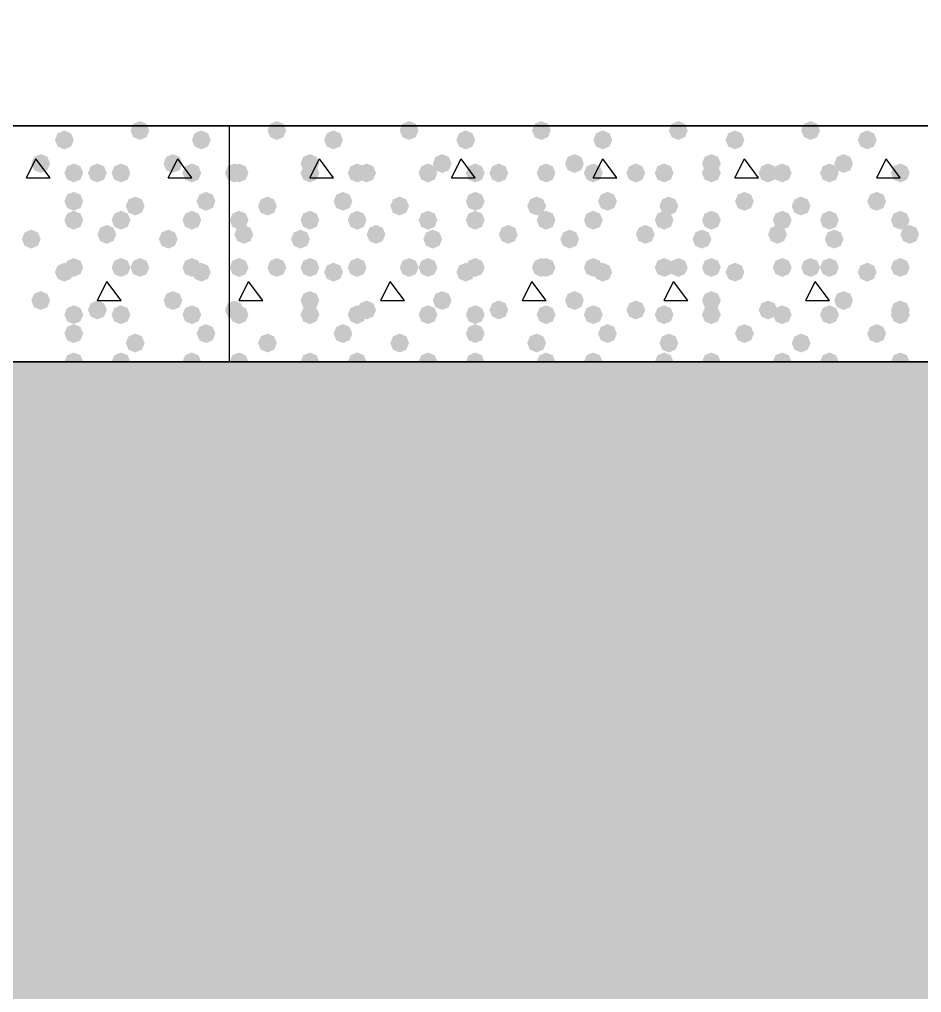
# Model space of a CAD drawing. Header units: millimetres. Extents: x 0 to 420, y 0 to 297.
# Drawn here: x 364.55 to 372.64, y 121.26 to 129.98 of the extents above; entities that cross this region are included whole.
import ezdxf

# ---------------------------------------------------------------- set-up
doc = ezdxf.new("R2010")
doc.units = ezdxf.units.MM
doc.layers.get('0').update_dxf_attribs({"linetype": 'CONTINUOUS'})

msp = doc.modelspace()

# ---------------------------------------------------------------- hatches: boundary and pattern name
at = {"true_color": 0x000007}
for points in [[(365.717667, 128.989667), (365.692796, 128.929871), (365.633, 128.905), (365.573204, 128.929871), (365.548333, 128.989667), (365.573204, 129.049462), (365.633, 129.074333), (365.692796, 129.049463)], [(365.040333, 128.905), (365.015463, 128.845204), (364.955667, 128.820333), (364.895871, 128.845204), (364.871, 128.905), (364.895871, 128.964796), (364.955667, 128.989667), (365.015462, 128.964796)], [(366.268, 128.905), (366.243129, 128.845204), (366.183333, 128.820333), (366.123538, 128.845204), (366.098667, 128.905), (366.123537, 128.964796), (366.183333, 128.989667), (366.243129, 128.964796)], [(364.828667, 128.693333), (364.803796, 128.633537), (364.744, 128.608667), (364.684204, 128.633537), (364.659333, 128.693333), (364.684204, 128.753129), (364.744, 128.778), (364.803796, 128.753129)], [(366.014, 128.693333), (365.989129, 128.633537), (365.929333, 128.608667), (365.869537, 128.633537), (365.844667, 128.693333), (365.869537, 128.753129), (365.929333, 128.778), (365.989129, 128.753129)], [(365.125, 128.608667), (365.100129, 128.548871), (365.040333, 128.524), (364.980537, 128.548871), (364.955667, 128.608667), (364.980537, 128.668462), (365.040333, 128.693333), (365.100129, 128.668463)], [(365.336667, 128.608667), (365.311796, 128.548871), (365.252, 128.524), (365.192204, 128.548871), (365.167333, 128.608667), (365.192204, 128.668462), (365.252, 128.693333), (365.311796, 128.668463)], [(365.548333, 128.608667), (365.523462, 128.548871), (365.463667, 128.524), (365.403871, 128.548871), (365.379, 128.608667), (365.403871, 128.668462), (365.463667, 128.693333), (365.523462, 128.668463)], [(366.183333, 128.608667), (366.158462, 128.548871), (366.098667, 128.524), (366.038871, 128.548871), (366.014, 128.608667), (366.038871, 128.668462), (366.098667, 128.693333), (366.158462, 128.668463)], [(365.125, 128.354667), (365.100129, 128.294871), (365.040333, 128.27), (364.980537, 128.294871), (364.955667, 128.354667), (364.980537, 128.414462), (365.040333, 128.439333), (365.100129, 128.414463)], [(365.675333, 128.312333), (365.650463, 128.252537), (365.590667, 128.227667), (365.530871, 128.252537), (365.506, 128.312333), (365.530871, 128.372129), (365.590667, 128.397), (365.650462, 128.372129)], [(366.310333, 128.354667), (366.285462, 128.294871), (366.225667, 128.27), (366.165871, 128.294871), (366.141, 128.354667), (366.165871, 128.414462), (366.225667, 128.439333), (366.285462, 128.414463)], [(365.125, 128.185333), (365.100129, 128.125538), (365.040333, 128.100667), (364.980537, 128.125538), (364.955667, 128.185333), (364.980537, 128.245129), (365.040333, 128.27), (365.100129, 128.245129)], [(365.548333, 128.185333), (365.523462, 128.125538), (365.463667, 128.100667), (365.403871, 128.125538), (365.379, 128.185333), (365.403871, 128.245129), (365.463667, 128.27), (365.523462, 128.245129)], [(366.183333, 128.185333), (366.158462, 128.125538), (366.098667, 128.100667), (366.038871, 128.125538), (366.014, 128.185333), (366.038871, 128.245129), (366.098667, 128.27), (366.158462, 128.245129)], [(365.421333, 128.058333), (365.396462, 127.998538), (365.336667, 127.973667), (365.276871, 127.998538), (365.252, 128.058333), (365.276871, 128.118129), (365.336667, 128.143), (365.396462, 128.118129)], [(364.744, 128.016), (364.719129, 127.956204), (364.659333, 127.931333), (364.599538, 127.956204), (364.574667, 128.016), (364.599537, 128.075796), (364.659333, 128.100667), (364.719129, 128.075796)], [(365.971667, 128.016), (365.946796, 127.956204), (365.887, 127.931333), (365.827204, 127.956204), (365.802333, 128.016), (365.827204, 128.075796), (365.887, 128.100667), (365.946796, 128.075796)], [(365.125, 127.762), (365.100129, 127.702204), (365.040333, 127.677333), (364.980537, 127.702204), (364.955667, 127.762), (364.980537, 127.821796), (365.040333, 127.846667), (365.100129, 127.821796)], [(365.548333, 127.762), (365.523462, 127.702204), (365.463667, 127.677333), (365.403871, 127.702204), (365.379, 127.762), (365.403871, 127.821796), (365.463667, 127.846667), (365.523462, 127.821796)], [(365.717667, 127.762), (365.692796, 127.702204), (365.633, 127.677333), (365.573204, 127.702204), (365.548333, 127.762), (365.573204, 127.821796), (365.633, 127.846667), (365.692796, 127.821796)], [(366.183333, 127.762), (366.158462, 127.702204), (366.098667, 127.677333), (366.038871, 127.702204), (366.014, 127.762), (366.038871, 127.821796), (366.098667, 127.846667), (366.158462, 127.821796)], [(365.040333, 127.719667), (365.015463, 127.659871), (364.955667, 127.635), (364.895871, 127.659871), (364.871, 127.719667), (364.895871, 127.779462), (364.955667, 127.804333), (365.015462, 127.779463)], [(366.268, 127.719667), (366.243129, 127.659871), (366.183333, 127.635), (366.123538, 127.659871), (366.098667, 127.719667), (366.123537, 127.779462), (366.183333, 127.804333), (366.243129, 127.779463)], [(364.828667, 127.465667), (364.803796, 127.405871), (364.744, 127.381), (364.684204, 127.405871), (364.659333, 127.465667), (364.684204, 127.525462), (364.744, 127.550333), (364.803796, 127.525463)], [(366.014, 127.465667), (365.989129, 127.405871), (365.929333, 127.381), (365.869537, 127.405871), (365.844667, 127.465667), (365.869537, 127.525462), (365.929333, 127.550333), (365.989129, 127.525463)], [(365.125, 127.338667), (365.100129, 127.278871), (365.040333, 127.254), (364.980537, 127.278871), (364.955667, 127.338667), (364.980537, 127.398462), (365.040333, 127.423333), (365.100129, 127.398463)], [(365.336667, 127.381), (365.311796, 127.321204), (365.252, 127.296333), (365.192204, 127.321204), (365.167333, 127.381), (365.192204, 127.440796), (365.252, 127.465667), (365.311796, 127.440796)], [(365.548333, 127.338667), (365.523462, 127.278871), (365.463667, 127.254), (365.403871, 127.278871), (365.379, 127.338667), (365.403871, 127.398462), (365.463667, 127.423333), (365.523462, 127.398463)], [(366.183333, 127.338667), (366.158462, 127.278871), (366.098667, 127.254), (366.038871, 127.278871), (366.014, 127.338667), (366.038871, 127.398462), (366.098667, 127.423333), (366.158462, 127.398463)], [(365.125, 127.169333), (365.100129, 127.109537), (365.040333, 127.084667), (364.980537, 127.109537), (364.955667, 127.169333), (364.980537, 127.229129), (365.040333, 127.254), (365.100129, 127.229129)], [(366.310333, 127.169333), (366.285462, 127.109537), (366.225667, 127.084667), (366.165871, 127.109537), (366.141, 127.169333), (366.165871, 127.229129), (366.225667, 127.254), (366.285462, 127.229129)], [(365.675333, 127.084667), (365.650463, 127.024871), (365.590667, 127), (365.530871, 127.024871), (365.506, 127.084667), (365.530871, 127.144462), (365.590667, 127.169333), (365.650462, 127.144463)], [(365.125, 126.915333), (365.100129, 126.855538), (365.040333, 126.830667), (364.980537, 126.855538), (364.955667, 126.915333), (364.980537, 126.975129), (365.040333, 127), (365.100129, 126.975129)], [(365.548333, 126.915333), (365.523462, 126.855538), (365.463667, 126.830667), (365.403871, 126.855538), (365.379, 126.915333), (365.403871, 126.975129), (365.463667, 127), (365.523462, 126.975129)], [(366.183333, 126.915333), (366.158462, 126.855538), (366.098667, 126.830667), (366.038871, 126.855538), (366.014, 126.915333), (366.038871, 126.975129), (366.098667, 127), (366.158462, 126.975129)]]:
    msp.add_hatch(color=0, dxfattribs=at).paths.add_polyline_path(points, flags=0)
at = {"true_color": 0x000008}
for points in [[(366.945333, 128.989667), (366.920462, 128.929871), (366.860667, 128.905), (366.800871, 128.929871), (366.776, 128.989667), (366.800871, 129.049462), (366.860667, 129.074333), (366.920462, 129.049463)], [(368.130667, 128.989667), (368.105796, 128.929871), (368.046, 128.905), (367.986204, 128.929871), (367.961333, 128.989667), (367.986204, 129.049462), (368.046, 129.074333), (368.105796, 129.049463)], [(369.316, 128.989667), (369.291129, 128.929871), (369.231333, 128.905), (369.171538, 128.929871), (369.146667, 128.989667), (369.171537, 129.049462), (369.231333, 129.074333), (369.291129, 129.049463)], [(370.543667, 128.989667), (370.518796, 128.929871), (370.459, 128.905), (370.399204, 128.929871), (370.374333, 128.989667), (370.399204, 129.049462), (370.459, 129.074333), (370.518796, 129.049463)], [(371.729, 128.989667), (371.704129, 128.929871), (371.644333, 128.905), (371.584538, 128.929871), (371.559667, 128.989667), (371.584537, 129.049462), (371.644333, 129.074333), (371.704129, 129.049463)], [(367.453333, 128.905), (367.428463, 128.845204), (367.368667, 128.820333), (367.308871, 128.845204), (367.284, 128.905), (367.308871, 128.964796), (367.368667, 128.989667), (367.428462, 128.964796)], [(368.638667, 128.905), (368.613796, 128.845204), (368.554, 128.820333), (368.494204, 128.845204), (368.469333, 128.905), (368.494204, 128.964796), (368.554, 128.989667), (368.613796, 128.964796)], [(369.866333, 128.905), (369.841462, 128.845204), (369.781667, 128.820333), (369.721871, 128.845204), (369.697, 128.905), (369.721871, 128.964796), (369.781667, 128.989667), (369.841462, 128.964796)], [(371.051667, 128.905), (371.026796, 128.845204), (370.967, 128.820333), (370.907204, 128.845204), (370.882333, 128.905), (370.907204, 128.964796), (370.967, 128.989667), (371.026796, 128.964796)], [(372.237, 128.905), (372.212129, 128.845204), (372.152333, 128.820333), (372.092538, 128.845204), (372.067667, 128.905), (372.092537, 128.964796), (372.152333, 128.989667), (372.212129, 128.964796)], [(367.241667, 128.693333), (367.216796, 128.633537), (367.157, 128.608667), (367.097204, 128.633537), (367.072333, 128.693333), (367.097204, 128.753129), (367.157, 128.778), (367.216796, 128.753129)], [(368.427, 128.693333), (368.402129, 128.633537), (368.342333, 128.608667), (368.282537, 128.633537), (368.257667, 128.693333), (368.282537, 128.753129), (368.342333, 128.778), (368.402129, 128.753129)], [(369.612333, 128.693333), (369.587462, 128.633537), (369.527667, 128.608667), (369.467871, 128.633537), (369.443, 128.693333), (369.467871, 128.753129), (369.527667, 128.778), (369.587462, 128.753129)], [(370.84, 128.693333), (370.815129, 128.633537), (370.755333, 128.608667), (370.695538, 128.633537), (370.670667, 128.693333), (370.695537, 128.753129), (370.755333, 128.778), (370.815129, 128.753129)], [(372.025333, 128.693333), (372.000463, 128.633537), (371.940667, 128.608667), (371.880871, 128.633537), (371.856, 128.693333), (371.880871, 128.753129), (371.940667, 128.778), (372.000462, 128.753129)], [(366.564333, 128.608667), (366.539462, 128.548871), (366.479667, 128.524), (366.419871, 128.548871), (366.395, 128.608667), (366.419871, 128.668462), (366.479667, 128.693333), (366.539462, 128.668463)], [(366.606667, 128.608667), (366.581796, 128.548871), (366.522, 128.524), (366.462204, 128.548871), (366.437333, 128.608667), (366.462204, 128.668462), (366.522, 128.693333), (366.581796, 128.668463)], [(367.241667, 128.608667), (367.216796, 128.548871), (367.157, 128.524), (367.097204, 128.548871), (367.072333, 128.608667), (367.097204, 128.668462), (367.157, 128.693333), (367.216796, 128.668463)], [(367.665, 128.608667), (367.640129, 128.548871), (367.580333, 128.524), (367.520538, 128.548871), (367.495667, 128.608667), (367.520537, 128.668462), (367.580333, 128.693333), (367.640129, 128.668463)], [(367.749667, 128.608667), (367.724796, 128.548871), (367.665, 128.524), (367.605204, 128.548871), (367.580333, 128.608667), (367.605204, 128.668462), (367.665, 128.693333), (367.724796, 128.668463)], [(368.3, 128.608667), (368.275129, 128.548871), (368.215333, 128.524), (368.155538, 128.548871), (368.130667, 128.608667), (368.155537, 128.668462), (368.215333, 128.693333), (368.275129, 128.668463)], [(368.723333, 128.608667), (368.698463, 128.548871), (368.638667, 128.524), (368.578871, 128.548871), (368.554, 128.608667), (368.578871, 128.668462), (368.638667, 128.693333), (368.698462, 128.668463)], [(368.935, 128.608667), (368.910129, 128.548871), (368.850333, 128.524), (368.790538, 128.548871), (368.765667, 128.608667), (368.790537, 128.668462), (368.850333, 128.693333), (368.910129, 128.668463)], [(369.358333, 128.608667), (369.333463, 128.548871), (369.273667, 128.524), (369.213871, 128.548871), (369.189, 128.608667), (369.213871, 128.668462), (369.273667, 128.693333), (369.333462, 128.668463)], [(369.781667, 128.608667), (369.756796, 128.548871), (369.697, 128.524), (369.637204, 128.548871), (369.612333, 128.608667), (369.637204, 128.668462), (369.697, 128.693333), (369.756796, 128.668463)], [(370.162667, 128.608667), (370.137796, 128.548871), (370.078, 128.524), (370.018204, 128.548871), (369.993333, 128.608667), (370.018204, 128.668462), (370.078, 128.693333), (370.137796, 128.668463)], [(370.416667, 128.608667), (370.391796, 128.548871), (370.332, 128.524), (370.272204, 128.548871), (370.247333, 128.608667), (370.272204, 128.668462), (370.332, 128.693333), (370.391796, 128.668463)], [(370.84, 128.608667), (370.815129, 128.548871), (370.755333, 128.524), (370.695538, 128.548871), (370.670667, 128.608667), (370.695537, 128.668462), (370.755333, 128.693333), (370.815129, 128.668463)], [(371.348, 128.608667), (371.323129, 128.548871), (371.263333, 128.524), (371.203538, 128.548871), (371.178667, 128.608667), (371.203537, 128.668462), (371.263333, 128.693333), (371.323129, 128.668463)], [(371.475, 128.608667), (371.450129, 128.548871), (371.390333, 128.524), (371.330537, 128.548871), (371.305667, 128.608667), (371.330537, 128.668462), (371.390333, 128.693333), (371.450129, 128.668463)], [(371.898333, 128.608667), (371.873462, 128.548871), (371.813667, 128.524), (371.753871, 128.548871), (371.729, 128.608667), (371.753871, 128.668462), (371.813667, 128.693333), (371.873462, 128.668463)], [(372.533333, 128.608667), (372.508462, 128.548871), (372.448667, 128.524), (372.388871, 128.548871), (372.364, 128.608667), (372.388871, 128.668462), (372.448667, 128.693333), (372.508462, 128.668463)], [(372.533333, 128.608667), (372.508462, 128.548871), (372.448667, 128.524), (372.388871, 128.548871), (372.364, 128.608667), (372.388871, 128.668462), (372.448667, 128.693333), (372.508462, 128.668463)], [(366.860667, 128.312333), (366.835796, 128.252537), (366.776, 128.227667), (366.716204, 128.252537), (366.691333, 128.312333), (366.716204, 128.372129), (366.776, 128.397), (366.835796, 128.372129)], [(367.538, 128.354667), (367.513129, 128.294871), (367.453333, 128.27), (367.393537, 128.294871), (367.368667, 128.354667), (367.393537, 128.414462), (367.453333, 128.439333), (367.513129, 128.414463)], [(368.046, 128.312333), (368.021129, 128.252537), (367.961333, 128.227667), (367.901538, 128.252537), (367.876667, 128.312333), (367.901537, 128.372129), (367.961333, 128.397), (368.021129, 128.372129)], [(368.723333, 128.354667), (368.698463, 128.294871), (368.638667, 128.27), (368.578871, 128.294871), (368.554, 128.354667), (368.578871, 128.414462), (368.638667, 128.439333), (368.698462, 128.414463)], [(369.273667, 128.312333), (369.248796, 128.252537), (369.189, 128.227667), (369.129204, 128.252537), (369.104333, 128.312333), (369.129204, 128.372129), (369.189, 128.397), (369.248796, 128.372129)], [(369.908667, 128.354667), (369.883796, 128.294871), (369.824, 128.27), (369.764204, 128.294871), (369.739333, 128.354667), (369.764204, 128.414462), (369.824, 128.439333), (369.883796, 128.414463)], [(370.459, 128.312333), (370.434129, 128.252537), (370.374333, 128.227667), (370.314537, 128.252537), (370.289667, 128.312333), (370.314537, 128.372129), (370.374333, 128.397), (370.434129, 128.372129)], [(371.136333, 128.354667), (371.111462, 128.294871), (371.051667, 128.27), (370.991871, 128.294871), (370.967, 128.354667), (370.991871, 128.414462), (371.051667, 128.439333), (371.111462, 128.414463)], [(371.644333, 128.312333), (371.619462, 128.252537), (371.559667, 128.227667), (371.499871, 128.252537), (371.475, 128.312333), (371.499871, 128.372129), (371.559667, 128.397), (371.619462, 128.372129)], [(372.321667, 128.354667), (372.296796, 128.294871), (372.237, 128.27), (372.177204, 128.294871), (372.152333, 128.354667), (372.177204, 128.414462), (372.237, 128.439333), (372.296796, 128.414463)], [(366.606667, 128.185333), (366.581796, 128.125538), (366.522, 128.100667), (366.462204, 128.125538), (366.437333, 128.185333), (366.462204, 128.245129), (366.522, 128.27), (366.581796, 128.245129)], [(367.241667, 128.185333), (367.216796, 128.125538), (367.157, 128.100667), (367.097204, 128.125538), (367.072333, 128.185333), (367.097204, 128.245129), (367.157, 128.27), (367.216796, 128.245129)], [(367.665, 128.185333), (367.640129, 128.125538), (367.580333, 128.100667), (367.520538, 128.125538), (367.495667, 128.185333), (367.520537, 128.245129), (367.580333, 128.27), (367.640129, 128.245129)], [(368.3, 128.185333), (368.275129, 128.125538), (368.215333, 128.100667), (368.155538, 128.125538), (368.130667, 128.185333), (368.155537, 128.245129), (368.215333, 128.27), (368.275129, 128.245129)], [(368.723333, 128.185333), (368.698463, 128.125538), (368.638667, 128.100667), (368.578871, 128.125538), (368.554, 128.185333), (368.578871, 128.245129), (368.638667, 128.27), (368.698462, 128.245129)], [(369.358333, 128.185333), (369.333463, 128.125538), (369.273667, 128.100667), (369.213871, 128.125538), (369.189, 128.185333), (369.213871, 128.245129), (369.273667, 128.27), (369.333462, 128.245129)], [(369.781667, 128.185333), (369.756796, 128.125538), (369.697, 128.100667), (369.637204, 128.125538), (369.612333, 128.185333), (369.637204, 128.245129), (369.697, 128.27), (369.756796, 128.245129)], [(370.416667, 128.185333), (370.391796, 128.125538), (370.332, 128.100667), (370.272204, 128.125538), (370.247333, 128.185333), (370.272204, 128.245129), (370.332, 128.27), (370.391796, 128.245129)], [(370.84, 128.185333), (370.815129, 128.125538), (370.755333, 128.100667), (370.695538, 128.125538), (370.670667, 128.185333), (370.695537, 128.245129), (370.755333, 128.27), (370.815129, 128.245129)], [(371.475, 128.185333), (371.450129, 128.125538), (371.390333, 128.100667), (371.330537, 128.125538), (371.305667, 128.185333), (371.330537, 128.245129), (371.390333, 128.27), (371.450129, 128.245129)], [(371.898333, 128.185333), (371.873462, 128.125538), (371.813667, 128.100667), (371.753871, 128.125538), (371.729, 128.185333), (371.753871, 128.245129), (371.813667, 128.27), (371.873462, 128.245129)], [(372.533333, 128.185333), (372.508462, 128.125538), (372.448667, 128.100667), (372.388871, 128.125538), (372.364, 128.185333), (372.388871, 128.245129), (372.448667, 128.27), (372.508462, 128.245129)], [(366.649, 128.058333), (366.624129, 127.998538), (366.564333, 127.973667), (366.504537, 127.998538), (366.479667, 128.058333), (366.504537, 128.118129), (366.564333, 128.143), (366.624129, 128.118129)], [(367.834333, 128.058333), (367.809463, 127.998538), (367.749667, 127.973667), (367.689871, 127.998538), (367.665, 128.058333), (367.689871, 128.118129), (367.749667, 128.143), (367.809462, 128.118129)], [(369.019667, 128.058333), (368.994796, 127.998538), (368.935, 127.973667), (368.875204, 127.998538), (368.850333, 128.058333), (368.875204, 128.118129), (368.935, 128.143), (368.994796, 128.118129)], [(370.247333, 128.058333), (370.222462, 127.998538), (370.162667, 127.973667), (370.102871, 127.998538), (370.078, 128.058333), (370.102871, 128.118129), (370.162667, 128.143), (370.222462, 128.118129)], [(371.432667, 128.058333), (371.407796, 127.998538), (371.348, 127.973667), (371.288204, 127.998538), (371.263333, 128.058333), (371.288204, 128.118129), (371.348, 128.143), (371.407796, 128.118129)], [(372.618, 128.058333), (372.593129, 127.998538), (372.533333, 127.973667), (372.473538, 127.998538), (372.448667, 128.058333), (372.473537, 128.118129), (372.533333, 128.143), (372.593129, 128.118129)], [(367.157, 128.016), (367.132129, 127.956204), (367.072333, 127.931333), (367.012538, 127.956204), (366.987667, 128.016), (367.012537, 128.075796), (367.072333, 128.100667), (367.132129, 128.075796)], [(368.342333, 128.016), (368.317462, 127.956204), (368.257667, 127.931333), (368.197871, 127.956204), (368.173, 128.016), (368.197871, 128.075796), (368.257667, 128.100667), (368.317462, 128.075796)], [(369.57, 128.016), (369.545129, 127.956204), (369.485333, 127.931333), (369.425538, 127.956204), (369.400667, 128.016), (369.425537, 128.075796), (369.485333, 128.100667), (369.545129, 128.075796)], [(370.755333, 128.016), (370.730462, 127.956204), (370.670667, 127.931333), (370.610871, 127.956204), (370.586, 128.016), (370.610871, 128.075796), (370.670667, 128.100667), (370.730462, 128.075796)], [(371.940667, 128.016), (371.915796, 127.956204), (371.856, 127.931333), (371.796204, 127.956204), (371.771333, 128.016), (371.796204, 128.075796), (371.856, 128.100667), (371.915796, 128.075796)], [(366.606667, 127.762), (366.581796, 127.702204), (366.522, 127.677333), (366.462204, 127.702204), (366.437333, 127.762), (366.462204, 127.821796), (366.522, 127.846667), (366.581796, 127.821796)], [(366.945333, 127.762), (366.920462, 127.702204), (366.860667, 127.677333), (366.800871, 127.702204), (366.776, 127.762), (366.800871, 127.821796), (366.860667, 127.846667), (366.920462, 127.821796)], [(367.241667, 127.762), (367.216796, 127.702204), (367.157, 127.677333), (367.097204, 127.702204), (367.072333, 127.762), (367.097204, 127.821796), (367.157, 127.846667), (367.216796, 127.821796)], [(367.665, 127.762), (367.640129, 127.702204), (367.580333, 127.677333), (367.520538, 127.702204), (367.495667, 127.762), (367.520537, 127.821796), (367.580333, 127.846667), (367.640129, 127.821796)], [(368.130667, 127.762), (368.105796, 127.702204), (368.046, 127.677333), (367.986204, 127.702204), (367.961333, 127.762), (367.986204, 127.821796), (368.046, 127.846667), (368.105796, 127.821796)], [(368.3, 127.762), (368.275129, 127.702204), (368.215333, 127.677333), (368.155538, 127.702204), (368.130667, 127.762), (368.155537, 127.821796), (368.215333, 127.846667), (368.275129, 127.821796)], [(368.723333, 127.762), (368.698463, 127.702204), (368.638667, 127.677333), (368.578871, 127.702204), (368.554, 127.762), (368.578871, 127.821796), (368.638667, 127.846667), (368.698462, 127.821796)], [(369.316, 127.762), (369.291129, 127.702204), (369.231333, 127.677333), (369.171538, 127.702204), (369.146667, 127.762), (369.171537, 127.821796), (369.231333, 127.846667), (369.291129, 127.821796)], [(369.358333, 127.762), (369.333463, 127.702204), (369.273667, 127.677333), (369.213871, 127.702204), (369.189, 127.762), (369.213871, 127.821796), (369.273667, 127.846667), (369.333462, 127.821796)], [(369.781667, 127.762), (369.756796, 127.702204), (369.697, 127.677333), (369.637204, 127.702204), (369.612333, 127.762), (369.637204, 127.821796), (369.697, 127.846667), (369.756796, 127.821796)], [(370.416667, 127.762), (370.391796, 127.702204), (370.332, 127.677333), (370.272204, 127.702204), (370.247333, 127.762), (370.272204, 127.821796), (370.332, 127.846667), (370.391796, 127.821796)], [(370.543667, 127.762), (370.518796, 127.702204), (370.459, 127.677333), (370.399204, 127.702204), (370.374333, 127.762), (370.399204, 127.821796), (370.459, 127.846667), (370.518796, 127.821796)], [(370.84, 127.762), (370.815129, 127.702204), (370.755333, 127.677333), (370.695538, 127.702204), (370.670667, 127.762), (370.695537, 127.821796), (370.755333, 127.846667), (370.815129, 127.821796)], [(371.475, 127.762), (371.450129, 127.702204), (371.390333, 127.677333), (371.330537, 127.702204), (371.305667, 127.762), (371.330537, 127.821796), (371.390333, 127.846667), (371.450129, 127.821796)], [(371.729, 127.762), (371.704129, 127.702204), (371.644333, 127.677333), (371.584538, 127.702204), (371.559667, 127.762), (371.584537, 127.821796), (371.644333, 127.846667), (371.704129, 127.821796)], [(371.898333, 127.762), (371.873462, 127.702204), (371.813667, 127.677333), (371.753871, 127.702204), (371.729, 127.762), (371.753871, 127.821796), (371.813667, 127.846667), (371.873462, 127.821796)], [(372.533333, 127.762), (372.508462, 127.702204), (372.448667, 127.677333), (372.388871, 127.702204), (372.364, 127.762), (372.388871, 127.821796), (372.448667, 127.846667), (372.508462, 127.821796)], [(367.453333, 127.719667), (367.428463, 127.659871), (367.368667, 127.635), (367.308871, 127.659871), (367.284, 127.719667), (367.308871, 127.779462), (367.368667, 127.804333), (367.428462, 127.779463)], [(368.638667, 127.719667), (368.613796, 127.659871), (368.554, 127.635), (368.494204, 127.659871), (368.469333, 127.719667), (368.494204, 127.779462), (368.554, 127.804333), (368.613796, 127.779463)], [(369.866333, 127.719667), (369.841462, 127.659871), (369.781667, 127.635), (369.721871, 127.659871), (369.697, 127.719667), (369.721871, 127.779462), (369.781667, 127.804333), (369.841462, 127.779463)], [(371.051667, 127.719667), (371.026796, 127.659871), (370.967, 127.635), (370.907204, 127.659871), (370.882333, 127.719667), (370.907204, 127.779462), (370.967, 127.804333), (371.026796, 127.779463)], [(372.237, 127.719667), (372.212129, 127.659871), (372.152333, 127.635), (372.092538, 127.659871), (372.067667, 127.719667), (372.092537, 127.779462), (372.152333, 127.804333), (372.212129, 127.779463)], [(367.241667, 127.465667), (367.216796, 127.405871), (367.157, 127.381), (367.097204, 127.405871), (367.072333, 127.465667), (367.097204, 127.525462), (367.157, 127.550333), (367.216796, 127.525463)], [(368.427, 127.465667), (368.402129, 127.405871), (368.342333, 127.381), (368.282537, 127.405871), (368.257667, 127.465667), (368.282537, 127.525462), (368.342333, 127.550333), (368.402129, 127.525463)], [(369.612333, 127.465667), (369.587462, 127.405871), (369.527667, 127.381), (369.467871, 127.405871), (369.443, 127.465667), (369.467871, 127.525462), (369.527667, 127.550333), (369.587462, 127.525463)], [(370.84, 127.465667), (370.815129, 127.405871), (370.755333, 127.381), (370.695538, 127.405871), (370.670667, 127.465667), (370.695537, 127.525462), (370.755333, 127.550333), (370.815129, 127.525463)], [(372.025333, 127.465667), (372.000463, 127.405871), (371.940667, 127.381), (371.880871, 127.405871), (371.856, 127.465667), (371.880871, 127.525462), (371.940667, 127.550333), (372.000462, 127.525463)], [(366.564333, 127.381), (366.539462, 127.321204), (366.479667, 127.296333), (366.419871, 127.321204), (366.395, 127.381), (366.419871, 127.440796), (366.479667, 127.465667), (366.539462, 127.440796)], [(366.606667, 127.338667), (366.581796, 127.278871), (366.522, 127.254), (366.462204, 127.278871), (366.437333, 127.338667), (366.462204, 127.398462), (366.522, 127.423333), (366.581796, 127.398463)], [(367.241667, 127.338667), (367.216796, 127.278871), (367.157, 127.254), (367.097204, 127.278871), (367.072333, 127.338667), (367.097204, 127.398462), (367.157, 127.423333), (367.216796, 127.398463)], [(367.665, 127.338667), (367.640129, 127.278871), (367.580333, 127.254), (367.520538, 127.278871), (367.495667, 127.338667), (367.520537, 127.398462), (367.580333, 127.423333), (367.640129, 127.398463)], [(367.749667, 127.381), (367.724796, 127.321204), (367.665, 127.296333), (367.605204, 127.321204), (367.580333, 127.381), (367.605204, 127.440796), (367.665, 127.465667), (367.724796, 127.440796)], [(368.3, 127.338667), (368.275129, 127.278871), (368.215333, 127.254), (368.155538, 127.278871), (368.130667, 127.338667), (368.155537, 127.398462), (368.215333, 127.423333), (368.275129, 127.398463)], [(368.723333, 127.338667), (368.698463, 127.278871), (368.638667, 127.254), (368.578871, 127.278871), (368.554, 127.338667), (368.578871, 127.398462), (368.638667, 127.423333), (368.698462, 127.398463)], [(368.935, 127.381), (368.910129, 127.321204), (368.850333, 127.296333), (368.790538, 127.321204), (368.765667, 127.381), (368.790537, 127.440796), (368.850333, 127.465667), (368.910129, 127.440796)], [(369.358333, 127.338667), (369.333463, 127.278871), (369.273667, 127.254), (369.213871, 127.278871), (369.189, 127.338667), (369.213871, 127.398462), (369.273667, 127.423333), (369.333462, 127.398463)], [(369.781667, 127.338667), (369.756796, 127.278871), (369.697, 127.254), (369.637204, 127.278871), (369.612333, 127.338667), (369.637204, 127.398462), (369.697, 127.423333), (369.756796, 127.398463)], [(370.162667, 127.381), (370.137796, 127.321204), (370.078, 127.296333), (370.018204, 127.321204), (369.993333, 127.381), (370.018204, 127.440796), (370.078, 127.465667), (370.137796, 127.440796)], [(370.416667, 127.338667), (370.391796, 127.278871), (370.332, 127.254), (370.272204, 127.278871), (370.247333, 127.338667), (370.272204, 127.398462), (370.332, 127.423333), (370.391796, 127.398463)], [(370.84, 127.338667), (370.815129, 127.278871), (370.755333, 127.254), (370.695538, 127.278871), (370.670667, 127.338667), (370.695537, 127.398462), (370.755333, 127.423333), (370.815129, 127.398463)], [(371.348, 127.381), (371.323129, 127.321204), (371.263333, 127.296333), (371.203538, 127.321204), (371.178667, 127.381), (371.203537, 127.440796), (371.263333, 127.465667), (371.323129, 127.440796)], [(371.475, 127.338667), (371.450129, 127.278871), (371.390333, 127.254), (371.330537, 127.278871), (371.305667, 127.338667), (371.330537, 127.398462), (371.390333, 127.423333), (371.450129, 127.398463)], [(371.898333, 127.338667), (371.873462, 127.278871), (371.813667, 127.254), (371.753871, 127.278871), (371.729, 127.338667), (371.753871, 127.398462), (371.813667, 127.423333), (371.873462, 127.398463)], [(372.533333, 127.381), (372.508462, 127.321204), (372.448667, 127.296333), (372.388871, 127.321204), (372.364, 127.381), (372.388871, 127.440796), (372.448667, 127.465667), (372.508462, 127.440796)], [(372.533333, 127.338667), (372.508462, 127.278871), (372.448667, 127.254), (372.388871, 127.278871), (372.364, 127.338667), (372.388871, 127.398462), (372.448667, 127.423333), (372.508462, 127.398463)], [(367.538, 127.169333), (367.513129, 127.109537), (367.453333, 127.084667), (367.393537, 127.109537), (367.368667, 127.169333), (367.393537, 127.229129), (367.453333, 127.254), (367.513129, 127.229129)], [(368.723333, 127.169333), (368.698463, 127.109537), (368.638667, 127.084667), (368.578871, 127.109537), (368.554, 127.169333), (368.578871, 127.229129), (368.638667, 127.254), (368.698462, 127.229129)], [(369.908667, 127.169333), (369.883796, 127.109537), (369.824, 127.084667), (369.764204, 127.109537), (369.739333, 127.169333), (369.764204, 127.229129), (369.824, 127.254), (369.883796, 127.229129)], [(371.136333, 127.169333), (371.111462, 127.109537), (371.051667, 127.084667), (370.991871, 127.109537), (370.967, 127.169333), (370.991871, 127.229129), (371.051667, 127.254), (371.111462, 127.229129)], [(372.321667, 127.169333), (372.296796, 127.109537), (372.237, 127.084667), (372.177204, 127.109537), (372.152333, 127.169333), (372.177204, 127.229129), (372.237, 127.254), (372.296796, 127.229129)], [(366.860667, 127.084667), (366.835796, 127.024871), (366.776, 127), (366.716204, 127.024871), (366.691333, 127.084667), (366.716204, 127.144462), (366.776, 127.169333), (366.835796, 127.144463)], [(368.046, 127.084667), (368.021129, 127.024871), (367.961333, 127), (367.901538, 127.024871), (367.876667, 127.084667), (367.901537, 127.144462), (367.961333, 127.169333), (368.021129, 127.144463)], [(369.273667, 127.084667), (369.248796, 127.024871), (369.189, 127), (369.129204, 127.024871), (369.104333, 127.084667), (369.129204, 127.144462), (369.189, 127.169333), (369.248796, 127.144463)], [(370.459, 127.084667), (370.434129, 127.024871), (370.374333, 127), (370.314537, 127.024871), (370.289667, 127.084667), (370.314537, 127.144462), (370.374333, 127.169333), (370.434129, 127.144463)], [(371.644333, 127.084667), (371.619462, 127.024871), (371.559667, 127), (371.499871, 127.024871), (371.475, 127.084667), (371.499871, 127.144462), (371.559667, 127.169333), (371.619462, 127.144463)], [(366.606667, 126.915333), (366.581796, 126.855538), (366.522, 126.830667), (366.462204, 126.855538), (366.437333, 126.915333), (366.462204, 126.975129), (366.522, 127), (366.581796, 126.975129)], [(367.241667, 126.915333), (367.216796, 126.855538), (367.157, 126.830667), (367.097204, 126.855538), (367.072333, 126.915333), (367.097204, 126.975129), (367.157, 127), (367.216796, 126.975129)], [(367.665, 126.915333), (367.640129, 126.855538), (367.580333, 126.830667), (367.520538, 126.855538), (367.495667, 126.915333), (367.520537, 126.975129), (367.580333, 127), (367.640129, 126.975129)], [(368.3, 126.915333), (368.275129, 126.855538), (368.215333, 126.830667), (368.155538, 126.855538), (368.130667, 126.915333), (368.155537, 126.975129), (368.215333, 127), (368.275129, 126.975129)], [(368.723333, 126.915333), (368.698463, 126.855538), (368.638667, 126.830667), (368.578871, 126.855538), (368.554, 126.915333), (368.578871, 126.975129), (368.638667, 127), (368.698462, 126.975129)], [(369.358333, 126.915333), (369.333463, 126.855538), (369.273667, 126.830667), (369.213871, 126.855538), (369.189, 126.915333), (369.213871, 126.975129), (369.273667, 127), (369.333462, 126.975129)], [(369.781667, 126.915333), (369.756796, 126.855538), (369.697, 126.830667), (369.637204, 126.855538), (369.612333, 126.915333), (369.637204, 126.975129), (369.697, 127), (369.756796, 126.975129)], [(370.416667, 126.915333), (370.391796, 126.855538), (370.332, 126.830667), (370.272204, 126.855538), (370.247333, 126.915333), (370.272204, 126.975129), (370.332, 127), (370.391796, 126.975129)], [(370.84, 126.915333), (370.815129, 126.855538), (370.755333, 126.830667), (370.695538, 126.855538), (370.670667, 126.915333), (370.695537, 126.975129), (370.755333, 127), (370.815129, 126.975129)], [(371.475, 126.915333), (371.450129, 126.855538), (371.390333, 126.830667), (371.330537, 126.855538), (371.305667, 126.915333), (371.330537, 126.975129), (371.390333, 127), (371.450129, 126.975129)], [(371.898333, 126.915333), (371.873462, 126.855538), (371.813667, 126.830667), (371.753871, 126.855538), (371.729, 126.915333), (371.753871, 126.975129), (371.813667, 127), (371.873462, 126.975129)], [(372.533333, 126.915333), (372.508462, 126.855538), (372.448667, 126.830667), (372.388871, 126.855538), (372.364, 126.915333), (372.388871, 126.975129), (372.448667, 127), (372.508462, 126.975129)]]:
    msp.add_hatch(color=0, dxfattribs=at).paths.add_polyline_path(points, flags=0)
h = msp.add_hatch(color=0, dxfattribs=at)
h.paths.add_polyline_path([(379.518333, 126.915333), (218.101333, 126.915333), (379.518333, 107.865333)], flags=0)
h.paths.add_polyline_path([(218.101333, 126.915333), (379.518333, 107.865333), (218.101333, 107.865333)], flags=0)

# ---------------------------------------------------------------- linework, layer by layer
at = {"color": 0, "true_color": 0x000007}
for points in [[(32.342667, 126.915333), (32.342667, 150.241), (380.576667, 150.241), (380.576667, 126.915333), (218.101333, 126.915333), (218.101333, 105.748667), (194.775667, 105.748667), (194.775667, 126.915333)], [(32.342667, 126.915333), (32.342667, 150.241), (380.576667, 150.241), (380.576667, 126.915333), (218.101333, 126.915333), (218.101333, 105.748667), (194.775667, 105.748667), (194.775667, 126.915333)], [(364.320667, 129.032), (364.320667, 126.915333), (366.437333, 126.915333), (366.437333, 129.032)]]:
    msp.add_lwpolyline(points, close=True, dxfattribs=at)
at = {"color": 0, "true_color": 0x0000fd}
msp.add_lwpolyline([(215.984667, 129.032), (378.46, 129.032), (378.46, 148.124333), (34.459333, 148.124333), (34.459333, 129.032), (196.934667, 129.032), (196.934667, 107.865333), (215.984667, 107.865333)], close=True, dxfattribs=at)
at = {"color": 0, "true_color": 0x000007}
for points in [[(378.46, 129.032), (366.437333, 129.032)], [(364.617, 128.566333), (364.701667, 128.735667)], [(364.828667, 128.566333), (364.701667, 128.735667)], [(365.887, 128.566333), (365.971667, 128.735667)], [(366.098667, 128.566333), (365.971667, 128.735667)], [(364.617, 128.566333), (364.828667, 128.566333)], [(365.887, 128.566333), (366.098667, 128.566333)], [(365.252, 127.465667), (365.336667, 127.635)], [(365.463667, 127.465667), (365.336667, 127.635)], [(365.252, 127.465667), (365.463667, 127.465667)], [(366.437333, 126.915333), (378.46, 126.915333)]]:
    msp.add_lwpolyline(points, dxfattribs=at)
at = {"color": 0, "true_color": 0x000008}
for points in [[(367.157, 128.566333), (367.241667, 128.735667)], [(367.368667, 128.566333), (367.241667, 128.735667)], [(368.427, 128.566333), (368.511667, 128.735667)], [(368.638667, 128.566333), (368.511667, 128.735667)], [(369.697, 128.566333), (369.781667, 128.735667)], [(369.908667, 128.566333), (369.781667, 128.735667)], [(370.967, 128.566333), (371.051667, 128.735667)], [(371.178667, 128.566333), (371.051667, 128.735667)], [(372.237, 128.566333), (372.321667, 128.735667)], [(372.448667, 128.566333), (372.321667, 128.735667)], [(367.157, 128.566333), (367.368667, 128.566333)], [(368.427, 128.566333), (368.638667, 128.566333)], [(369.697, 128.566333), (369.908667, 128.566333)], [(370.967, 128.566333), (371.178667, 128.566333)], [(372.237, 128.566333), (372.448667, 128.566333)], [(366.522, 127.465667), (366.606667, 127.635)], [(366.733667, 127.465667), (366.606667, 127.635)], [(367.792, 127.465667), (367.876667, 127.635)], [(368.003667, 127.465667), (367.876667, 127.635)], [(369.062, 127.465667), (369.146667, 127.635)], [(369.273667, 127.465667), (369.146667, 127.635)], [(370.332, 127.465667), (370.416667, 127.635)], [(370.543667, 127.465667), (370.416667, 127.635)], [(371.602, 127.465667), (371.686667, 127.635)], [(371.813667, 127.465667), (371.686667, 127.635)], [(366.522, 127.465667), (366.733667, 127.465667)], [(367.792, 127.465667), (368.003667, 127.465667)], [(369.062, 127.465667), (369.273667, 127.465667)], [(370.332, 127.465667), (370.543667, 127.465667)], [(371.602, 127.465667), (371.813667, 127.465667)]]:
    msp.add_lwpolyline(points, dxfattribs=at)
msp.add_lwpolyline([(379.518333, 126.915333), (218.101333, 126.915333), (379.518333, 107.865333)], close=True, dxfattribs=at)

doc.saveas('drawing.dxf')
